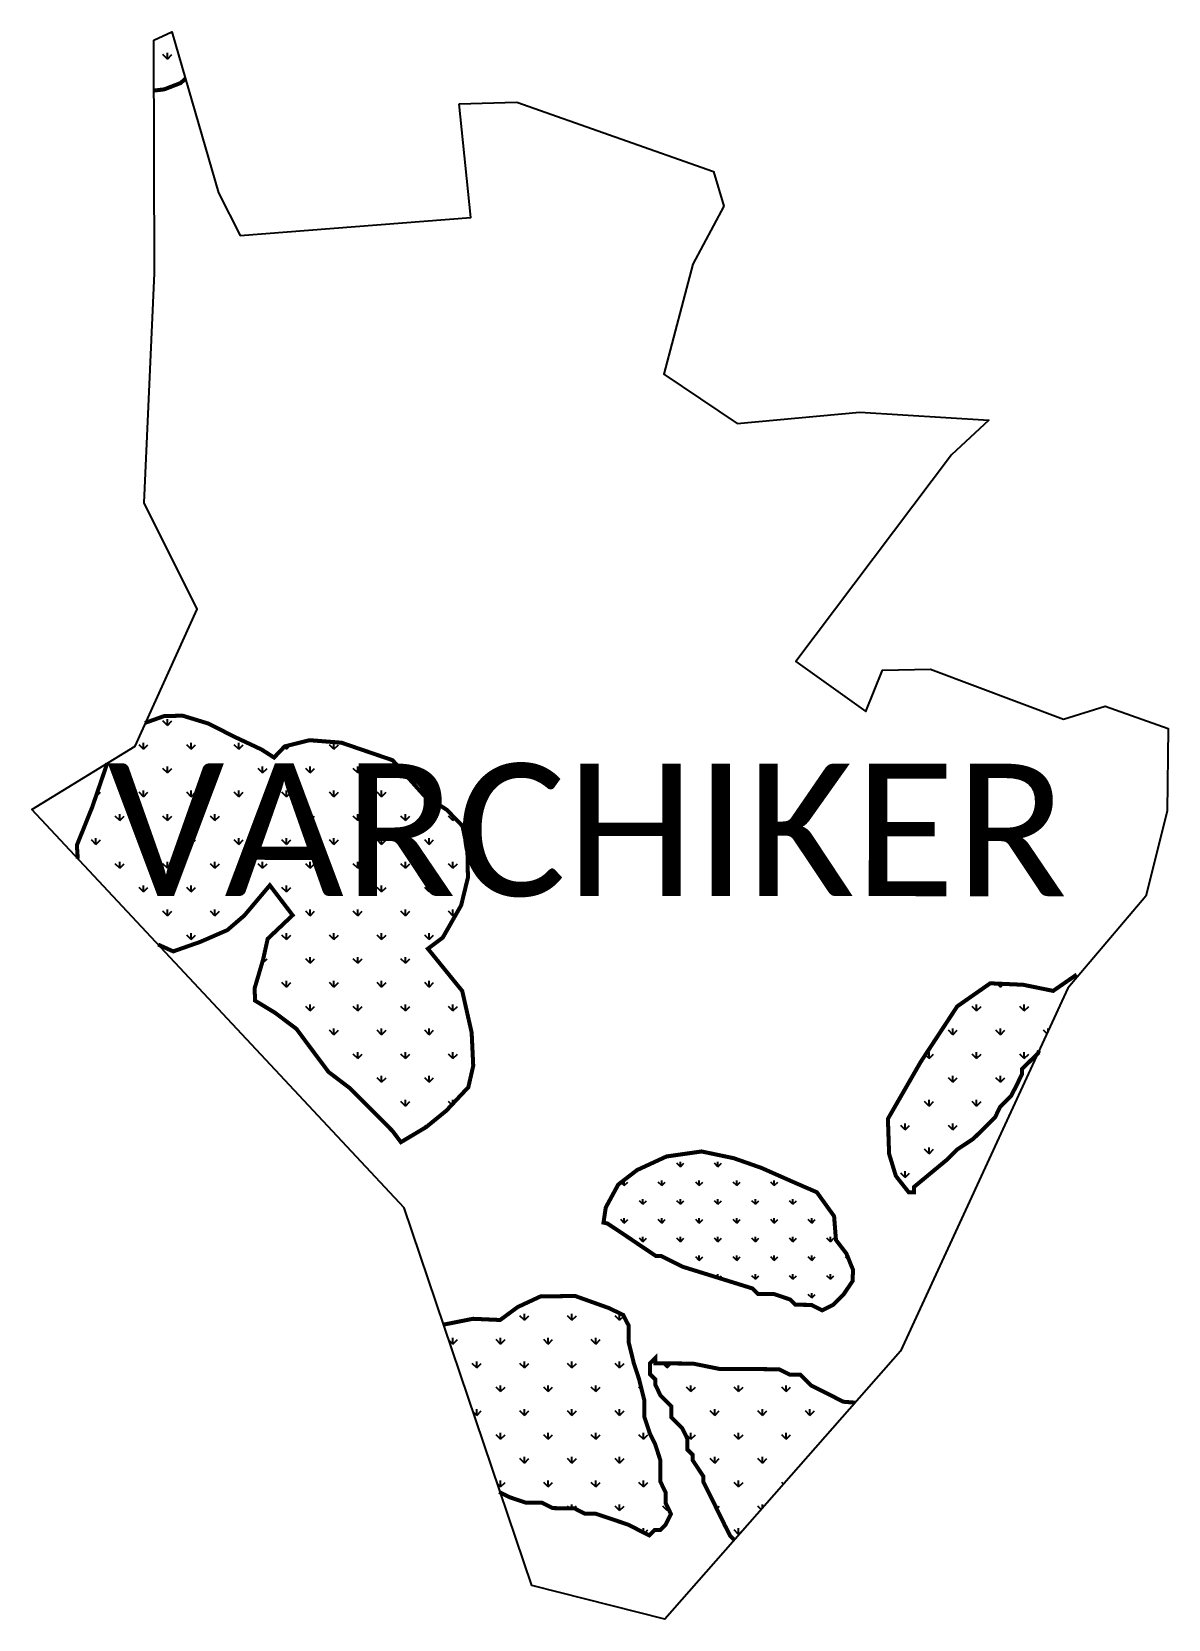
# Model space of a CAD drawing. Header units: metres. Extents: x 357420 to 358277, y 1741998 to 1743196.
import ezdxf

# ---------------------------------------------------------------- set-up
doc = ezdxf.new("R2010")
doc.units = ezdxf.units.M
doc.layers.add('MANGROOVES', color=112, linetype='Continuous')
doc.layers.add('VILLAGE NAME', color=250, linetype='Continuous')

msp = doc.modelspace()

# ---------------------------------------------------------------- hatches: boundary and pattern name
at = {"layer": 'MANGROOVES'}
h = msp.add_hatch(dxfattribs=at)
h.set_pattern_fill('GRASS', color=256)
h.paths.add_polyline_path([(357525.3, 1743196.1), (357511.7, 1743189.8), (357511.9, 1743151.7), (357519.6, 1743152.6), (357532, 1743157.4), (357535.6, 1743160.6)])
h = msp.add_hatch(dxfattribs=at)
h.set_pattern_fill('GRASS', color=256)
h.paths.add_polyline_path([(357732.8, 1742608.9), (357715.3, 1742620.1), (357691.9, 1742646.3), (357653.4, 1742659.5), (357629.2, 1742661.4), (357610.5, 1742656.7), (357602.5, 1742648.3), (357593, 1742654.4), (357572.5, 1742664), (357553.1, 1742673.9), (357533.5, 1742679.9), (357519.6, 1742679.6), (357505.8, 1742674.7), (357497.8, 1742656.9), (357476.6, 1742643.9), (357465.3, 1742610.9), (357453.7, 1742582.1), (357454.4, 1742572), (357515, 1742507.1), (357526.4, 1742502), (357546.9, 1742509.2), (357567.3, 1742518.1), (357580.1, 1742529.1), (357599.3, 1742551.9), (357616.5, 1742529.3), (357597.7, 1742511.5), (357594.2, 1742495.7), (357587.8, 1742474), (357588.2, 1742464.8), (357603.2, 1742455.7), (357619.4, 1742443.5), (357631.5, 1742427.2), (357643.6, 1742411), (357659.8, 1742398.7), (357676, 1742382.5), (357692.1, 1742366.2), (357698.2, 1742358), (357717.3, 1742369.4), (357732.5, 1742381.8), (357749.1, 1742399.5), (357752.8, 1742415.7), (357751.6, 1742440.7), (357744.5, 1742472.1), (357718.6, 1742504), (357729.8, 1742512.4), (357743.7, 1742536.8), (357748.8, 1742557.8), (357748.4, 1742578.8), (357744.7, 1742596.6)])
h = msp.add_hatch(dxfattribs=at)
h.set_pattern_fill('GRASS', color=256)
h.paths.add_polyline_path([(358175, 1742421.2), (358178.7, 1742424.9), (358201.4, 1742474.2), (358207.9, 1742481.8), (358206.9, 1742483.6), (358190.4, 1742472.2), (358167.8, 1742476.8), (358142.9, 1742477.9), (358118, 1742460.5), (358090.4, 1742418.5), (358065.7, 1742375.6), (358066.6, 1742349.2), (358071.7, 1742332.5), (358081.4, 1742320.2), (358085.4, 1742320.1), (358085.4, 1742324.2), (358109.8, 1742344.4), (358118, 1742352.5), (358130.2, 1742360.6), (358138.3, 1742368.6), (358146.5, 1742376.7), (358150.5, 1742384.8), (358158.7, 1742392.9), (358162.8, 1742401), (358166.8, 1742409.1), (358166.9, 1742413.2)])
h = msp.add_hatch(dxfattribs=at)
h.set_pattern_fill('GRASS', color=256, scale=20)
h.set_pattern_definition([(90, (0, 0), (-14.14213562, 14.14213562), [3.75, -24.53427126]), (45, (0, 0), (-14.14213562, 14.14213562), [3.75, -16.25]), (135, (0, 0), (-14.14213562, -14.14213562), [3.75, -16.25])])
h.paths.add_polyline_path([(358025.1, 1742302.1), (358012.1, 1742320.2), (357993, 1742328.5), (357970.2, 1742338.6), (357949.4, 1742345.9), (357925.1, 1742351), (357898.6, 1742347.2), (357876.5, 1742337), (357862.2, 1742326), (357852.8, 1742308.7), (357851.1, 1742297.3), (357854.1, 1742296.6), (357866.3, 1742288.5), (357878.4, 1742280.3), (357890.5, 1742272.2), (357894.6, 1742272.1), (357910.8, 1742264), (357963.5, 1742247.6), (357967.5, 1742243.5), (357979.7, 1742243.4), (357991.8, 1742239.3), (357995.9, 1742235.3), (358008, 1742235.2), (358016.1, 1742231.1), (358024.3, 1742235.2), (358028.3, 1742239.2), (358032.4, 1742243.3), (358039, 1742253.1), (358039.4, 1742261.6), (358034.4, 1742273.9), (358026.5, 1742284.2)])
h = msp.add_hatch(dxfattribs=at)
h.set_pattern_fill('GRASS', color=256)
h.paths.add_polyline_path([(357882, 1742150.5), (357882, 1742162.7), (357878, 1742178.9), (357874, 1742191.1), (357870, 1742207.3), (357870.1, 1742219.5), (357866, 1742227.6), (357854.9, 1742232.9), (357829.7, 1742241.9), (357803.6, 1742241.6), (357786.4, 1742233.6), (357773.1, 1742223.8), (357752.6, 1742224.7), (357730.5, 1742220.4), (357773.2, 1742093.6), (357780.4, 1742090), (357792.5, 1742085.9), (357804.7, 1742085.9), (357812.8, 1742081.8), (357820.9, 1742081.7), (357829, 1742081.7), (357837.1, 1742077.6), (357845.2, 1742077.6), (357857.4, 1742073.5), (357869.5, 1742069.4), (357877.6, 1742065.3), (357885.7, 1742061.2), (357889.8, 1742065.3), (357893.9, 1742065.3), (357897.9, 1742069.3), (357902, 1742077.4), (357898, 1742085.5), (357898, 1742093.6), (357894, 1742101.8), (357894, 1742118), (357890, 1742130.2), (357886, 1742138.3)])
h = msp.add_hatch(dxfattribs=at)
h.set_pattern_fill('GRASS', color=256)
h.paths.add_polyline_path([(358040.9, 1742161.4), (358032.1, 1742162.1), (358024, 1742166.2), (358015.9, 1742170.3), (358007.8, 1742174.4), (357999.7, 1742182.5), (357991.6, 1742182.6), (357983.5, 1742186.6), (357971.4, 1742186.7), (357955.1, 1742186.7), (357938.9, 1742186.8), (357918.6, 1742190.9), (357902.4, 1742191), (357890.3, 1742191), (357890.3, 1742195.1), (357886.2, 1742191), (357886.2, 1742187), (357886.2, 1742182.9), (357890.2, 1742178.9), (357890.2, 1742174.8), (357894.2, 1742166.7), (357898.3, 1742162.6), (357902.3, 1742158.5), (357902.3, 1742150.4), (357906.3, 1742146.3), (357910.4, 1742142.3), (357914.4, 1742134.1), (357914.4, 1742130.1), (357914.4, 1742126), (357918.4, 1742122), (357918.4, 1742117.9), (357926.5, 1742105.7), (357926.4, 1742101.6), (357930.5, 1742093.5), (357934.5, 1742085.4), (357938.5, 1742077.3), (357942.5, 1742069.1), (357946.6, 1742061), (357949.9, 1742057.7)])

# ---------------------------------------------------------------- linework, layer by layer
at = {"color": 3}
for points in [[(357785.8, 1743142.9), (357934, 1743090.6), (357942, 1743064.5), (357918.6, 1743020.6), (357896.7, 1742937.6), (357951.9, 1742900.4), (358044.5, 1742909.1), (358141.8, 1742903), (358113.8, 1742876.8), (357996.2, 1742720.8), (358049.1, 1742683), (358061.6, 1742714.2), (358097.9, 1742715), (358198.2, 1742677.2), (358229.7, 1742687.2), (358277.2, 1742670.1), (358276.3, 1742607.8), (358260.4, 1742543.6), (358201.4, 1742474.2), (358075.1, 1742200.3), (357897.3, 1741997.9), (357796.9, 1742023.5), (357700.8, 1742308.4), (357419.7, 1742609.1), (357497.8, 1742656.9), (357544.4, 1742760.4), (357504.6, 1742840.5), (357512.4, 1743013.9), (357511.7, 1743189.8), (357525.3, 1743196.1), (357560.5, 1743074.6), (357576.9, 1743042.2), (357750.9, 1743055.9), (357742.2, 1743141.7)], [(357742.2, 1743141.7), (357785.8, 1743142.9)]]:
    msp.add_lwpolyline(points, dxfattribs=at)
at = {"layer": 'MANGROOVES', "const_width": 3.04, "flags": 128}
for points in [[(357535.6, 1743160.6), (357532, 1743157.4), (357519.6, 1743152.6), (357511.9, 1743151.7)], [(357515.1, 1742507.1), (357526.4, 1742502), (357546.9, 1742509.2), (357567.3, 1742518.1), (357580.1, 1742529.1), (357599.3, 1742551.9), (357616.5, 1742529.3), (357597.7, 1742511.5), (357594.2, 1742495.7), (357587.8, 1742474), (357588.2, 1742464.8), (357603.2, 1742455.7), (357619.4, 1742443.5), (357631.5, 1742427.2), (357643.6, 1742411), (357659.8, 1742398.7), (357676, 1742382.5), (357692.1, 1742366.2), (357698.2, 1742358), (357717.3, 1742369.4), (357732.5, 1742381.8), (357749.1, 1742399.5), (357752.8, 1742415.7), (357751.6, 1742440.7), (357744.5, 1742472.1), (357718.6, 1742504), (357729.8, 1742512.4), (357743.7, 1742536.8), (357748.8, 1742557.8), (357748.4, 1742578.8), (357744.7, 1742596.6), (357732.8, 1742608.9), (357715.3, 1742620.1), (357691.9, 1742646.3), (357653.4, 1742659.5), (357629.2, 1742661.4), (357610.5, 1742656.7), (357602.5, 1742648.3), (357593, 1742654.4), (357572.5, 1742664), (357553.1, 1742673.9), (357533.5, 1742679.9), (357519.6, 1742679.6), (357505, 1742674.4)], [(357476.6, 1742643.9), (357465.3, 1742610.9), (357453.7, 1742582.1), (357454.4, 1742572)], [(358207.9, 1742481.8), (358206.9, 1742483.6), (358190.4, 1742472.2), (358167.8, 1742476.8), (358142.9, 1742477.9), (358118, 1742460.5), (358090.4, 1742418.5), (358065.7, 1742375.6), (358066.6, 1742349.2), (358071.7, 1742332.5), (358081.4, 1742320.2), (358085.4, 1742320.1), (358085.4, 1742324.2), (358109.8, 1742344.4), (358118, 1742352.5), (358130.2, 1742360.6), (358138.3, 1742368.6), (358146.5, 1742376.7), (358150.5, 1742384.8), (358158.7, 1742392.9), (358162.8, 1742401), (358166.8, 1742409.1), (358166.9, 1742413.2), (358175, 1742421.2), (358179.1, 1742425.3), (358179.7, 1742427.1)], [(357772.4, 1742094), (357780.4, 1742090), (357792.5, 1742085.9), (357804.7, 1742085.9), (357812.8, 1742081.8), (357820.9, 1742081.7), (357829, 1742081.7), (357837.1, 1742077.6), (357845.2, 1742077.6), (357857.4, 1742073.5), (357869.5, 1742069.4), (357877.6, 1742065.3), (357885.7, 1742061.2), (357889.8, 1742065.3), (357893.9, 1742065.3), (357897.9, 1742069.3), (357902, 1742077.4), (357898, 1742085.5), (357898, 1742093.6), (357894, 1742101.8), (357894, 1742118), (357890, 1742130.2), (357886, 1742138.3), (357882, 1742150.5), (357882, 1742162.7), (357878, 1742178.9), (357874, 1742191.1), (357870, 1742207.3), (357870.1, 1742219.5), (357866, 1742227.6), (357854.9, 1742232.9), (357829.7, 1742241.9), (357803.6, 1742241.6), (357786.4, 1742233.6), (357773.1, 1742223.8), (357752.6, 1742224.7), (357730.4, 1742220.3)], [(358040.9, 1742161.4), (358032.1, 1742162.1), (358024, 1742166.2), (358015.9, 1742170.3), (358007.8, 1742174.4), (357999.7, 1742182.5), (357991.6, 1742182.6), (357983.5, 1742186.6), (357971.4, 1742186.7), (357955.1, 1742186.7), (357938.9, 1742186.8), (357918.6, 1742190.9), (357902.4, 1742191), (357890.3, 1742191), (357890.3, 1742195.1), (357886.2, 1742191), (357886.2, 1742187), (357886.2, 1742182.9), (357890.2, 1742178.9), (357890.2, 1742174.8), (357894.2, 1742166.7), (357898.3, 1742162.6), (357902.3, 1742158.5), (357902.3, 1742150.4), (357906.3, 1742146.3), (357910.4, 1742142.3), (357914.4, 1742134.1), (357914.4, 1742130.1), (357914.4, 1742126), (357918.4, 1742122), (357918.4, 1742117.9), (357926.5, 1742105.7), (357926.4, 1742101.6), (357930.5, 1742093.5), (357934.5, 1742085.4), (357938.5, 1742077.3), (357942.5, 1742069.1), (357946.6, 1742061), (357949.9, 1742057.7)]]:
    msp.add_lwpolyline(points, dxfattribs=at)
msp.add_lwpolyline([(358025.1, 1742302.1), (358012.1, 1742320.2), (357993, 1742328.5), (357970.2, 1742338.6), (357949.4, 1742345.9), (357925.1, 1742351), (357898.6, 1742347.2), (357876.5, 1742337), (357862.2, 1742326), (357852.8, 1742308.7), (357851.1, 1742297.3), (357854.1, 1742296.6), (357866.3, 1742288.5), (357878.4, 1742280.3), (357890.5, 1742272.2), (357894.6, 1742272.1), (357910.8, 1742264), (357963.5, 1742247.6), (357967.5, 1742243.5), (357979.7, 1742243.4), (357991.8, 1742239.3), (357995.9, 1742235.3), (358008, 1742235.2), (358016.1, 1742231.1), (358024.3, 1742235.2), (358028.3, 1742239.2), (358032.4, 1742243.3), (358039, 1742253.1), (358039.4, 1742261.6), (358034.4, 1742273.9), (358026.5, 1742284.2)], close=True, dxfattribs=at)

# ---------------------------------------------------------------- texts
at = {"layer": 'VILLAGE NAME', "insert": (357476.6, 1742643.9), "char_height": 100, "attachment_point": 1, "rotation": 359.9793}
msp.add_mtext_dynamic_manual_height_columns('{\\fCalibri|b0|i0|c0|p34;VARCHIKER}', width=1418, gutter_width=718.5, heights=[0], dxfattribs=at)

doc.saveas('drawing.dxf')
